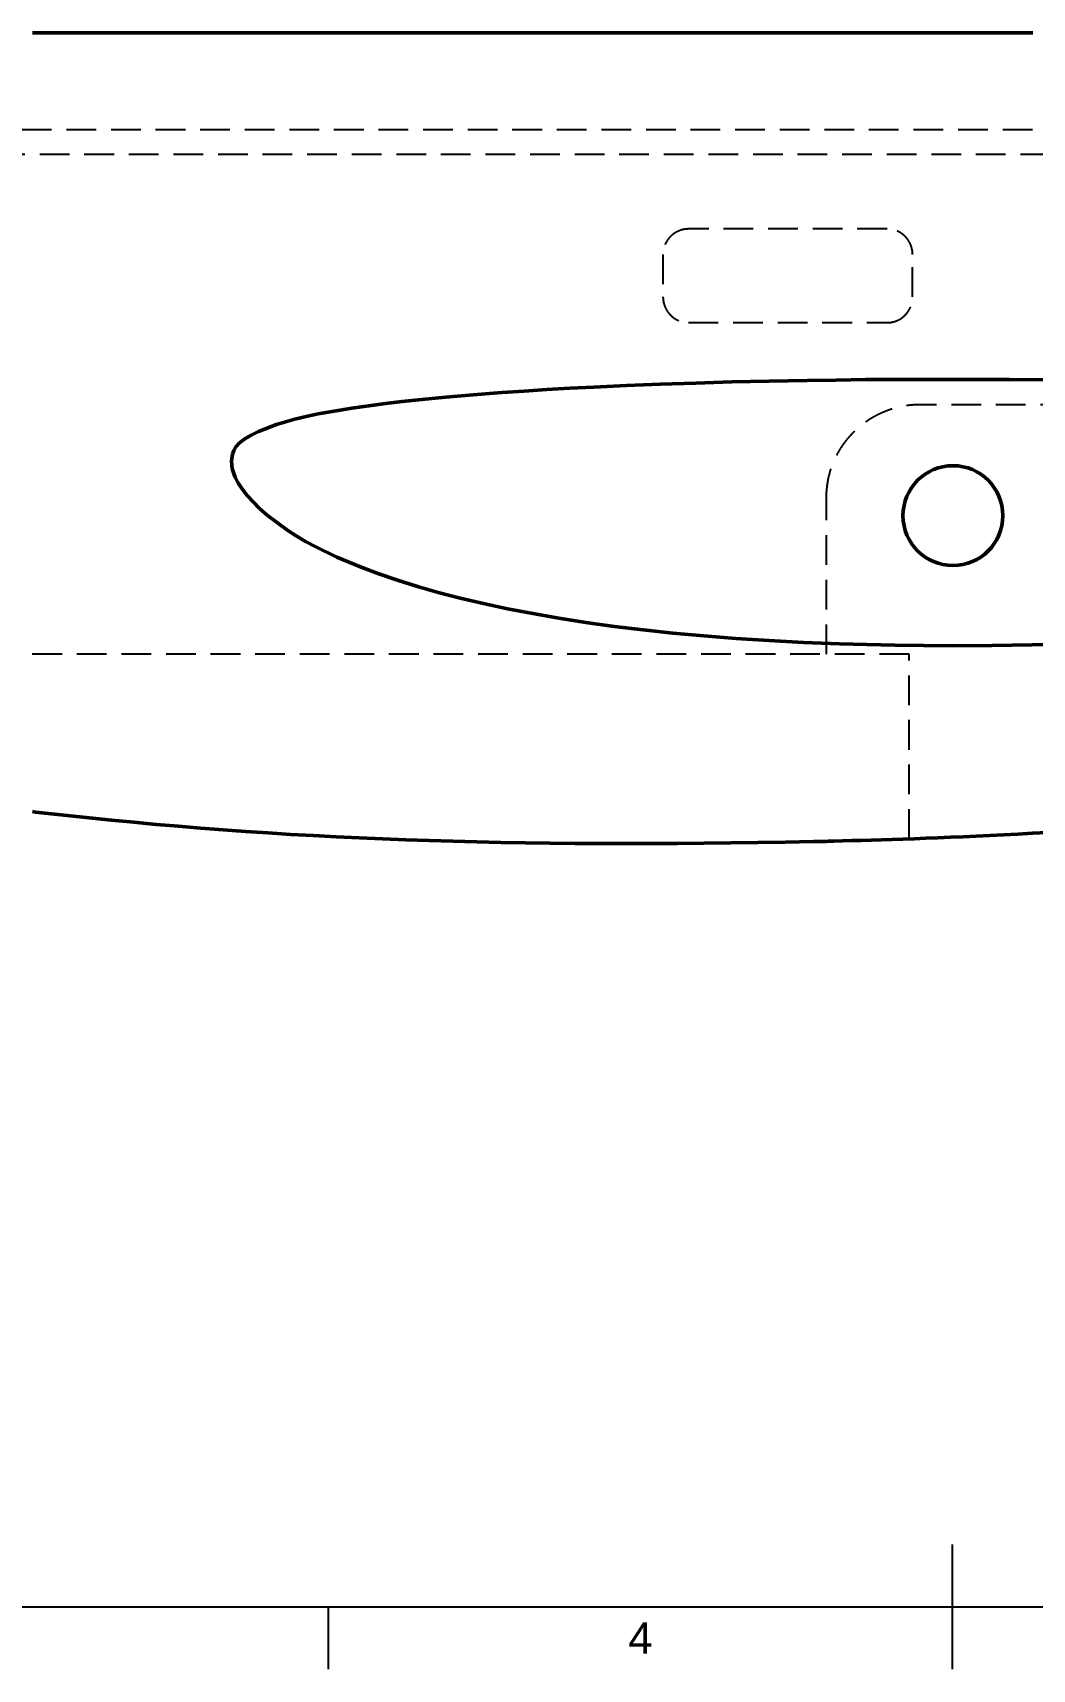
# Model space of a CAD drawing. Header units: millimetres. Extents: x 0 to 420, y 0 to 297.
# Drawn here: x 141.3 to 221.4, y 5 to 136.1 of the extents above; entities that cross this region are included whole.
import ezdxf
from ezdxf.enums import TextEntityAlignment as Align

# ---------------------------------------------------------------- set-up
doc = ezdxf.new("R2010")
doc.units = ezdxf.units.MM
doc.header["$LTSCALE"] = 0.75
doc.linetypes.add('HIDDEN2', pattern=[4.7625, 3.175, -1.5875])
for name, color, linetype, lineweight in [('Border', 7, 'Continuous', 25), ('Sichtbar', 7, 'Continuous', 50), ('Verdeckt', 7, 'HIDDEN2', 25)]:
    doc.layers.add(name, color=color, linetype=linetype, lineweight=lineweight)
doc.styles.add('FusionTitle', font='arial.ttf')

# ---------------------------------------------------------------- blocks, each defined once
blk = doc.blocks.new('ISO_A3_SHEET')
at = {"layer": 'Border'}
for p, q in [((215, 5), (215, 15)), ((20, 10), (410, 10)), ((165, 5), (165, 10))]:
    blk.add_line(p, q, dxfattribs=at)
at = {"layer": 'Border', "style": 'FusionTitle'}
blk.add_text('4', height=2.5, dxfattribs=at).set_placement((190, 7.5), align=Align.MIDDLE)

msp = doc.modelspace()

# ---------------------------------------------------------------- linework, layer by layer
at = {"layer": 'Sichtbar', "extrusion": (-1, 2e-16, 0)}
for p, q in [((141.31, 136.08, 17.75), (181.63, 136.07, 17.75)), ((221.45, 136.07, 17.75), (181.63, 136.07, 17.75)), ((180.69, 107.38, 17.75), (182.5, 107.49, 17.75)), ((182.5, 107.49, 17.75), (184.35, 107.6, 17.75)), ((184.35, 107.6, 17.75), (186.26, 107.7, 17.75)), ((186.26, 107.7, 17.75), (188.89, 107.82, 17.75)), ((188.89, 107.82, 17.75), (191.62, 107.93, 17.75)), ((191.62, 107.93, 17.75), (194.44, 108.02, 17.75)), ((194.44, 108.02, 17.75), (197.34, 108.11, 17.75)), ((197.34, 108.11, 17.75), (200.31, 108.18, 17.75)), ((200.31, 108.18, 17.75), (203.36, 108.23, 17.75)), ((203.36, 108.23, 17.75), (205.69, 108.26, 17.75)), ((205.69, 108.26, 17.75), (208.06, 108.29, 17.75)), ((208.06, 108.29, 17.75), (210.47, 108.3, 17.75)), ((210.47, 108.3, 17.75), (212.91, 108.31, 17.75)), ((212.91, 108.31, 17.75), (216.22, 108.31, 17.75)), ((216.22, 108.31, 17.75), (219.58, 108.3, 17.75)), ((219.58, 108.3, 17.75), (222.98, 108.27, 17.75)), ((166.88, 106, 17.75), (168.44, 106.22, 17.75)), ((168.44, 106.22, 17.75), (169.59, 106.37, 17.75)), ((169.59, 106.37, 17.75), (170.91, 106.53, 17.75)), ((170.91, 106.53, 17.75), (172.49, 106.7, 17.75)), ((172.49, 106.7, 17.75), (174.41, 106.89, 17.75)), ((174.41, 106.89, 17.75), (176.59, 107.08, 17.75)), ((176.59, 107.08, 17.75), (178.91, 107.26, 17.75)), ((178.91, 107.26, 17.75), (180.69, 107.38, 17.75)), ((160.85, 104.7, 17.75), (161.5, 104.89, 17.75)), ((161.5, 104.89, 17.75), (162.22, 105.09, 17.75)), ((162.22, 105.09, 17.75), (162.99, 105.28, 17.75)), ((162.99, 105.28, 17.75), (164.19, 105.54, 17.75)), ((164.19, 105.54, 17.75), (165.47, 105.77, 17.75)), ((165.47, 105.77, 17.75), (166.88, 106, 17.75)), ((158.3, 103.54, 17.75), (158.81, 103.85, 17.75)), ((158.81, 103.85, 17.75), (159.41, 104.15, 17.75)), ((159.41, 104.15, 17.75), (160.85, 104.7, 17.75)), ((157.25, 101.77, 17.75), (157.31, 102.31, 17.75)), ((157.31, 102.31, 17.75), (157.42, 102.61, 17.75)), ((157.42, 102.61, 17.75), (157.6, 102.92, 17.75)), ((157.6, 102.92, 17.75), (157.89, 103.23, 17.75)), ((157.89, 103.23, 17.75), (158.3, 103.54, 17.75)), ((157.3, 101.16, 17.75), (157.25, 101.77, 17.75)), ((157.53, 100.48, 17.75), (157.3, 101.16, 17.75)), ((157.76, 100.06, 17.75), (157.53, 100.48, 17.75)), ((158.08, 99.57, 17.75), (157.76, 100.06, 17.75)), ((158.5, 99.02, 17.75), (158.08, 99.57, 17.75)), ((158.99, 98.47, 17.75), (158.5, 99.02, 17.75)), ((159.49, 97.96, 17.75), (158.99, 98.47, 17.75)), ((160.09, 97.44, 17.75), (159.49, 97.96, 17.75)), ((161.75, 96.2, 17.75), (160.09, 97.44, 17.75)), ((162.41, 95.77, 17.75), (161.75, 96.2, 17.75)), ((163.16, 95.33, 17.75), (162.41, 95.77, 17.75)), ((164.05, 94.86, 17.75), (163.16, 95.33, 17.75)), ((165.69, 94.08, 17.75), (164.05, 94.86, 17.75)), ((167.62, 93.26, 17.75), (165.69, 94.08, 17.75)), ((169.04, 92.73, 17.75), (167.62, 93.26, 17.75)), ((170.54, 92.22, 17.75), (169.04, 92.73, 17.75)), ((172.13, 91.72, 17.75), (170.54, 92.22, 17.75)), ((173.81, 91.24, 17.75), (172.13, 91.72, 17.75)), ((175.57, 90.79, 17.75), (173.81, 91.24, 17.75)), ((177.42, 90.35, 17.75), (175.57, 90.79, 17.75)), ((179.35, 89.93, 17.75), (177.42, 90.35, 17.75)), ((181.37, 89.55, 17.75), (179.35, 89.93, 17.75)), ((183.46, 89.18, 17.75), (181.37, 89.55, 17.75)), ((185.64, 88.84, 17.75), (183.46, 89.18, 17.75)), ((187.9, 88.53, 17.75), (185.64, 88.84, 17.75)), ((190.22, 88.25, 17.75), (187.9, 88.53, 17.75)), ((192.61, 87.99, 17.75), (190.22, 88.25, 17.75)), ((195.08, 87.77, 17.75), (192.61, 87.99, 17.75)), ((197.64, 87.57, 17.75), (195.08, 87.77, 17.75)), ((200.31, 87.4, 17.75), (197.64, 87.57, 17.75)), ((203.08, 87.25, 17.75), (200.31, 87.4, 17.75)), ((205.94, 87.14, 17.75), (203.08, 87.25, 17.75)), ((208.14, 87.07, 17.75), (205.94, 87.14, 17.75)), ((210.38, 87.02, 17.75), (208.14, 87.07, 17.75)), ((212.67, 86.99, 17.75), (210.38, 87.02, 17.75)), ((215, 86.98, 17.75), (212.67, 86.99, 17.75)), ((218.16, 86.99, 17.75), (215, 86.98, 17.75)), ((221.35, 87.04, 17.75), (218.16, 86.99, 17.75)), ((224.54, 87.12, 17.75), (221.35, 87.04, 17.75))]:
    msp.add_line(p, q, dxfattribs=at)
at = {"layer": 'Sichtbar', "extrusion": (2e-16, -5.931e-13, -1)}
msp.add_circle((-215.04, 97.4, -12.75), 4, dxfattribs=at)
at = {"layer": 'Sichtbar'}
for points in [[(141.31, 73.69, 17.75), (141.63, 73.65, 17.75), (141.95, 73.61, 17.75), (142.28, 73.58, 17.75)], [(205.49, 71.33, 17.75), (212.92, 71.51, 17.75), (224.95, 71.92, 17.75), (242.92, 73.56, 17.75)]]:
    msp.add_open_spline(points, degree=3, dxfattribs=at)
for points, knots in [([(142.28, 73.58, 17.75), (161.35, 71.4, 17.75), (179.79, 70.8, 17.75), (204.41, 71.3, 17.75), (204.95, 71.31, 17.75), (205.49, 71.33, 17.75), (205.49, 71.33, 17.75), (205.49, 71.33, 17.75)], [-58.440599, -58.440599, -58.440599, -58.440599, -57.199688, -57.199688, -57.171992, -57.171992, -57.171884, -57.171884, -57.171884, -57.171884]), ([(205.49, 71.33, 17.75), (205.49, 71.33, 17.75), (205.49, 71.33, 17.75), (205.49, 71.33, 17.75), (205.49, 71.33, 17.75), (205.49, 71.33, 17.75)], [-57.171884414, -57.171884414, -57.171884414, -57.171884414, -57.1717185885, -57.1717185885, -57.1716860638, -57.1716860638, -57.1716860638, -57.1716860638])]:
    msp.add_open_spline(points, degree=3, knots=knots, dxfattribs=at)
at = {"layer": 'Verdeckt', "extrusion": (-1, 2e-16, 0)}
for p, q in [((209.76, 120.36, 15.25), (193.86, 120.36, 15.25)), ((191.81, 118.31, 15.25), (191.81, 114.91, 15.25)), ((211.81, 114.91, 15.25), (211.81, 118.31, 15.25)), ((193.86, 112.86, 15.25), (209.76, 112.86, 15.25)), ((204.9, 86.31, 4.25), (204.9, 98.81, 4.25)), ((211.53, 86.31, 8.75), (118.53, 86.31, 8.75)), ((211.53, 71.51, 8.75), (211.53, 86.31, 8.75))]:
    msp.add_line(p, q, dxfattribs=at)
at = {"layer": 'Verdeckt'}
for points, knots in [([(305.64, 123.09, -15.25), (305.4, 123.35, -15.25), (304.9, 123.87, -15.25), (304.1, 124.6, -15.25), (303.25, 125.26, -15.25), (302.36, 125.88, -15.25), (301.42, 126.43, -15.25), (300.44, 126.91, -15.25), (299.6, 127.26, -15.25), (298.91, 127.51, -15.25), (298.38, 127.67, -15.25), (297.85, 127.82, -15.25), (297.3, 127.95, -15.25), (296.75, 128.06, -15.25), (296.29, 128.13, -15.25), (295.92, 128.18, -15.25), (295.64, 128.22, -15.25), (295.35, 128.25, -15.25), (295.07, 128.27, -15.25), (294.83, 128.28, -15.25), (294.64, 128.29, -15.25), (294.49, 128.3, -15.25), (294.35, 128.3, -15.25), (294.21, 128.31, -15.25), (294.08, 128.31, -15.25), (293.99, 128.31, -15.25), (293.94, 128.31, -15.25), (293.89, 128.31, -15.25), (293.85, 128.31, -15.25), (293.78, 128.31, -15.25), (293.64, 128.31, -15.25), (293.39, 128.31, -15.25), (293.02, 128.31, -15.25), (292.54, 128.31, -15.25), (291.97, 128.31, -15.25), (291.29, 128.31, -15.25), (290.53, 128.31, -15.25), (289.67, 128.31, -15.25), (288.34, 128.31, -15.25), (286.47, 128.31, -15.25), (283.98, 128.31, -15.25), (281.17, 128.31, -15.25), (278.07, 128.31, -15.25), (274.69, 128.31, -15.25), (271.05, 128.31, -15.25), (267.17, 128.31, -15.25), (263.07, 128.31, -15.25), (257.21, 128.31, -15.25), (249.46, 128.31, -15.25), (239.76, 128.31, -15.25), (229.61, 128.31, -15.25), (219.16, 128.31, -15.25), (208.57, 128.31, -15.25), (197.98, 128.31, -15.25), (187.53, 128.31, -15.25), (177.38, 128.31, -15.25), (164.87, 128.31, -15.25), (151.08, 128.31, -15.25), (137.45, 128.31, -15.25), (128.56, 128.31, -15.25), (124.34, 128.31, -15.25), (123.22, 128.31, -15.25)], [-36.782343, -36.782343, -36.782343, -36.782343, -36.566651, -36.350919, -36.134959, -35.918575, -35.70155, -35.48364, -35.264565, -35.154476, -35.04397, -34.933001, -34.821517, -34.709462, -34.596779, -34.54018, -34.4834, -34.42643, -34.369263, -34.311889, -34.283121, -34.254298, -34.225418, -34.196481, -34.167486, -34.152965, -34.13843, -34.135661, -34.127394, -34.113687, -34.094596, -34.040499, -33.965565, -33.870257, -33.755039, -33.620374, -33.466725, -33.294554, -33.104325, -32.671544, -32.172086, -31.609657, -30.987959, -30.310697, -29.581576, -28.804299, -27.982571, -27.120096, -25.287724, -23.336815, -21.297003, -19.197924, -17.069211, -14.940498, -12.841419, -10.801608, -8.850699, -5.334125, -2.528769, -0.671703, 0, 0, 0, 0]), ([(287.13, 126.31, 4.25), (235.85, 126.31, 4.25), (173.82, 126.31, 4.25), (122.55, 126.31, 4.25), (121.45, 126.31, 4.25), (120.55, 125.41, 4.25), (120.55, 124.31, 4.25), (120.55, 118.41, 4.25), (120.55, 116.89, 4.25), (120.55, 110.98, 4.25)], [-0.1578947, -0.1578947, -0.1578947, -0.1578947, -0.1052632, -0.1052632, -0.1052632, -0.0526316, -0.0526316, -0.0526316, 0, 0, 0, 0]), ([(193.86, 120.36, 15.25), (193.82, 120.36, 15.25), (193.72, 120.35, 15.25), (193.59, 120.34, 15.25), (193.45, 120.32, 15.25), (193.28, 120.28, 15.25), (193.07, 120.2, 15.25), (192.83, 120.08, 15.25), (192.61, 119.93, 15.25), (192.44, 119.79, 15.25), (192.32, 119.66, 15.25), (192.24, 119.56, 15.25), (192.16, 119.45, 15.25), (192.09, 119.34, 15.25), (192.03, 119.23, 15.25), (191.98, 119.12, 15.25), (191.95, 119.04, 15.25), (191.93, 118.98, 15.25), (191.91, 118.92, 15.25), (191.89, 118.85, 15.25), (191.87, 118.79, 15.25), (191.86, 118.72, 15.25), (191.84, 118.66, 15.25), (191.84, 118.62, 15.25), (191.83, 118.59, 15.25), (191.83, 118.55, 15.25), (191.82, 118.52, 15.25), (191.82, 118.49, 15.25), (191.82, 118.47, 15.25), (191.82, 118.45, 15.25), (191.82, 118.43, 15.25), (191.82, 118.41, 15.25), (191.82, 118.4, 15.25), (191.82, 118.38, 15.25), (191.81, 118.37, 15.25), (191.81, 118.36, 15.25), (191.81, 118.35, 15.25), (191.81, 118.34, 15.25), (191.81, 118.34, 15.25), (191.81, 118.33, 15.25), (191.81, 118.33, 15.25), (191.81, 118.33, 15.25), (191.81, 118.32, 15.25), (191.81, 118.32, 15.25), (191.81, 118.32, 15.25), (191.81, 118.31, 15.25), (191.81, 118.31, 15.25), (191.81, 118.31, 15.25), (191.81, 118.31, 15.25), (191.81, 118.31, 15.25), (191.81, 118.31, 15.25), (191.81, 118.31, 15.25), (191.81, 118.31, 15.25), (191.81, 118.31, 15.25), (191.81, 118.31, 15.25), (191.81, 118.31, 15.25), (191.81, 118.31, 15.25), (191.81, 118.31, 15.25), (191.81, 118.31, 15.25)], [-0.6436497, -0.6436497, -0.6436497, -0.6436497, -0.6156333, -0.5879859, -0.5606488, -0.5335698, -0.4800374, -0.4270566, -0.3744002, -0.3218928, -0.2956349, -0.2693589, -0.243046, -0.2166757, -0.1902247, -0.163667, -0.1503371, -0.1369687, -0.1235574, -0.1100983, -0.0965862, -0.0830156, -0.0693805, -0.0625366, -0.0556741, -0.0487923, -0.0418903, -0.0349671, -0.0314972, -0.0280217, -0.0245405, -0.0210533, -0.0175602, -0.0140609, -0.0123089, -0.0105554, -0.0088002, -0.0070435, -0.0061645, -0.0052851, -0.0044053, -0.0035251, -0.0026444, -0.0022039, -0.0017634, -0.0013227, -0.0011023, -0.0008819, -0.0006614, -0.000441, -0.0003307, -0.0002205, -0.0001654, -0.0001102, -0.0000551, -0.0000275, -0.0000138, 0, 0, 0, 0]), ([(211.81, 118.31, 15.25), (211.81, 118.35, 15.25), (211.81, 118.45, 15.25), (211.8, 118.58, 15.25), (211.77, 118.72, 15.25), (211.73, 118.89, 15.25), (211.66, 119.11, 15.25), (211.54, 119.34, 15.25), (211.39, 119.56, 15.25), (211.25, 119.73, 15.25), (211.12, 119.85, 15.25), (211.02, 119.93, 15.25), (210.91, 120.01, 15.25), (210.8, 120.08, 15.25), (210.68, 120.14, 15.25), (210.58, 120.19, 15.25), (210.5, 120.22, 15.25), (210.44, 120.24, 15.25), (210.37, 120.27, 15.25), (210.31, 120.28, 15.25), (210.24, 120.3, 15.25), (210.18, 120.32, 15.25), (210.12, 120.33, 15.25), (210.08, 120.33, 15.25), (210.04, 120.34, 15.25), (210.01, 120.34, 15.25), (209.97, 120.35, 15.25), (209.94, 120.35, 15.25), (209.92, 120.35, 15.25), (209.9, 120.35, 15.25), (209.89, 120.35, 15.25), (209.87, 120.36, 15.25), (209.85, 120.36, 15.25), (209.84, 120.36, 15.25), (209.83, 120.36, 15.25), (209.82, 120.36, 15.25), (209.81, 120.36, 15.25), (209.8, 120.36, 15.25), (209.79, 120.36, 15.25), (209.79, 120.36, 15.25), (209.79, 120.36, 15.25), (209.78, 120.36, 15.25), (209.78, 120.36, 15.25), (209.78, 120.36, 15.25), (209.77, 120.36, 15.25), (209.77, 120.36, 15.25), (209.77, 120.36, 15.25), (209.77, 120.36, 15.25), (209.77, 120.36, 15.25), (209.77, 120.36, 15.25), (209.77, 120.36, 15.25), (209.77, 120.36, 15.25), (209.76, 120.36, 15.25), (209.76, 120.36, 15.25), (209.76, 120.36, 15.25), (209.76, 120.36, 15.25), (209.76, 120.36, 15.25), (209.76, 120.36, 15.25), (209.76, 120.36, 15.25)], [-0.6436497, -0.6436497, -0.6436497, -0.6436497, -0.6156333, -0.5879859, -0.5606488, -0.5335698, -0.4800374, -0.4270566, -0.3744002, -0.3218928, -0.2956349, -0.2693589, -0.243046, -0.2166757, -0.1902247, -0.163667, -0.1503371, -0.1369687, -0.1235574, -0.1100983, -0.0965862, -0.0830156, -0.0693805, -0.0625366, -0.0556741, -0.0487923, -0.0418903, -0.0349671, -0.0314972, -0.0280217, -0.0245405, -0.0210533, -0.0175602, -0.0140609, -0.0123089, -0.0105554, -0.0088002, -0.0070435, -0.0061645, -0.0052851, -0.0044053, -0.0035251, -0.0026444, -0.0022039, -0.0017634, -0.0013227, -0.0011023, -0.0008819, -0.0006614, -0.000441, -0.0003307, -0.0002205, -0.0001654, -0.0001102, -0.0000551, -0.0000275, -0.0000138, 0, 0, 0, 0]), ([(191.81, 114.91, 15.25), (191.81, 114.86, 15.25), (191.82, 114.77, 15.25), (191.83, 114.63, 15.25), (191.85, 114.5, 15.25), (191.9, 114.32, 15.25), (191.97, 114.11, 15.25), (192.09, 113.87, 15.25), (192.24, 113.65, 15.25), (192.38, 113.49, 15.25), (192.51, 113.37, 15.25), (192.61, 113.28, 15.25), (192.72, 113.21, 15.25), (192.83, 113.14, 15.25), (192.95, 113.07, 15.25), (193.05, 113.03, 15.25), (193.13, 112.99, 15.25), (193.19, 112.97, 15.25), (193.26, 112.95, 15.25), (193.32, 112.93, 15.25), (193.39, 112.91, 15.25), (193.45, 112.9, 15.25), (193.51, 112.89, 15.25), (193.55, 112.88, 15.25), (193.59, 112.88, 15.25), (193.62, 112.87, 15.25), (193.65, 112.87, 15.25), (193.68, 112.87, 15.25), (193.71, 112.86, 15.25), (193.72, 112.86, 15.25), (193.74, 112.86, 15.25), (193.76, 112.86, 15.25), (193.78, 112.86, 15.25), (193.79, 112.86, 15.25), (193.8, 112.86, 15.25), (193.81, 112.86, 15.25), (193.82, 112.86, 15.25), (193.83, 112.86, 15.25), (193.83, 112.86, 15.25), (193.84, 112.86, 15.25), (193.84, 112.86, 15.25), (193.85, 112.86, 15.25), (193.85, 112.86, 15.25), (193.85, 112.86, 15.25), (193.86, 112.86, 15.25), (193.86, 112.86, 15.25), (193.86, 112.86, 15.25), (193.86, 112.86, 15.25), (193.86, 112.86, 15.25), (193.86, 112.86, 15.25), (193.86, 112.86, 15.25), (193.86, 112.86, 15.25), (193.86, 112.86, 15.25), (193.86, 112.86, 15.25), (193.86, 112.86, 15.25), (193.86, 112.86, 15.25), (193.86, 112.86, 15.25), (193.86, 112.86, 15.25), (193.86, 112.86, 15.25)], [-0.6436497, -0.6436497, -0.6436497, -0.6436497, -0.6156333, -0.5879859, -0.5606488, -0.5335698, -0.4800374, -0.4270566, -0.3744002, -0.3218928, -0.2956349, -0.2693589, -0.243046, -0.2166757, -0.1902247, -0.163667, -0.1503371, -0.1369687, -0.1235574, -0.1100983, -0.0965862, -0.0830156, -0.0693805, -0.0625366, -0.0556741, -0.0487923, -0.0418903, -0.0349671, -0.0314972, -0.0280217, -0.0245405, -0.0210533, -0.0175602, -0.0140609, -0.0123089, -0.0105554, -0.0088002, -0.0070435, -0.0061645, -0.0052851, -0.0044053, -0.0035251, -0.0026444, -0.0022039, -0.0017634, -0.0013227, -0.0011023, -0.0008819, -0.0006614, -0.000441, -0.0003307, -0.0002205, -0.0001654, -0.0001102, -0.0000551, -0.0000275, -0.0000138, 0, 0, 0, 0]), ([(209.76, 112.86, 15.25), (209.81, 112.86, 15.25), (209.9, 112.86, 15.25), (210.04, 112.87, 15.25), (210.18, 112.9, 15.25), (210.35, 112.94, 15.25), (210.56, 113.01, 15.25), (210.8, 113.13, 15.25), (211.02, 113.28, 15.25), (211.18, 113.43, 15.25), (211.3, 113.55, 15.25), (211.39, 113.66, 15.25), (211.46, 113.76, 15.25), (211.53, 113.87, 15.25), (211.6, 113.99, 15.25), (211.64, 114.09, 15.25), (211.68, 114.17, 15.25), (211.7, 114.24, 15.25), (211.72, 114.3, 15.25), (211.74, 114.36, 15.25), (211.76, 114.43, 15.25), (211.77, 114.5, 15.25), (211.78, 114.55, 15.25), (211.79, 114.6, 15.25), (211.8, 114.63, 15.25), (211.8, 114.66, 15.25), (211.8, 114.7, 15.25), (211.81, 114.73, 15.25), (211.81, 114.75, 15.25), (211.81, 114.77, 15.25), (211.81, 114.79, 15.25), (211.81, 114.8, 15.25), (211.81, 114.82, 15.25), (211.81, 114.83, 15.25), (211.81, 114.85, 15.25), (211.81, 114.85, 15.25), (211.81, 114.86, 15.25), (211.81, 114.87, 15.25), (211.81, 114.88, 15.25), (211.81, 114.88, 15.25), (211.81, 114.89, 15.25), (211.81, 114.89, 15.25), (211.81, 114.89, 15.25), (211.81, 114.9, 15.25), (211.81, 114.9, 15.25), (211.81, 114.9, 15.25), (211.81, 114.9, 15.25), (211.81, 114.9, 15.25), (211.81, 114.9, 15.25), (211.81, 114.91, 15.25), (211.81, 114.91, 15.25), (211.81, 114.91, 15.25), (211.81, 114.91, 15.25), (211.81, 114.91, 15.25), (211.81, 114.91, 15.25), (211.81, 114.91, 15.25), (211.81, 114.91, 15.25), (211.81, 114.91, 15.25), (211.81, 114.91, 15.25)], [-0.6436563, -0.6436563, -0.6436563, -0.6436563, -0.6156399, -0.5879925, -0.5606554, -0.5335764, -0.4800437, -0.4270624, -0.3744053, -0.3218971, -0.2956387, -0.2693623, -0.243049, -0.2166781, -0.1902267, -0.1636685, -0.1503384, -0.1369698, -0.1235583, -0.110099, -0.0965868, -0.083016, -0.0693808, -0.0625368, -0.0556743, -0.0487925, -0.0418904, -0.0349671, -0.0314973, -0.0280218, -0.0245405, -0.0210534, -0.0175602, -0.0140609, -0.012309, -0.0105554, -0.0088003, -0.0070435, -0.0061645, -0.0052851, -0.0044053, -0.0035251, -0.0026444, -0.0022039, -0.0017634, -0.0013227, -0.0011023, -0.0008819, -0.0006615, -0.000441, -0.0003308, -0.0002205, -0.0001654, -0.0001103, -0.0000551, -0.0000276, -0.0000138, 0, 0, 0, 0]), ([(204.9, 98.81, 4.25), (204.9, 98.98, 4.25), (204.92, 99.32, 4.25), (204.97, 99.82, 4.25), (205.05, 100.32, 4.25), (205.17, 100.8, 4.25), (205.31, 101.27, 4.25), (205.49, 101.73, 4.25), (205.69, 102.17, 4.25), (205.93, 102.59, 4.25), (206.18, 103, 4.25), (206.47, 103.39, 4.25), (206.77, 103.76, 4.25), (207.1, 104.11, 4.25), (207.45, 104.44, 4.25), (207.82, 104.75, 4.25), (208.21, 105.03, 4.25), (208.62, 105.29, 4.25), (209.05, 105.52, 4.25), (209.49, 105.72, 4.25), (209.94, 105.9, 4.25), (210.34, 106.02, 4.25), (210.65, 106.1, 4.25), (210.9, 106.16, 4.25), (211.14, 106.2, 4.25), (211.39, 106.24, 4.25), (211.6, 106.27, 4.25), (211.77, 106.28, 4.25), (211.89, 106.29, 4.25), (212.02, 106.3, 4.25), (212.15, 106.31, 4.25), (212.25, 106.31, 4.25), (212.33, 106.31, 4.25), (212.37, 106.31, 4.25), (212.4, 106.31, 4.25), (212.44, 106.31, 4.25), (212.52, 106.31, 4.25), (212.63, 106.31, 4.25), (212.8, 106.31, 4.25), (213.01, 106.31, 4.25), (213.26, 106.31, 4.25), (213.55, 106.31, 4.25), (214.03, 106.31, 4.25), (214.72, 106.31, 4.25), (215.66, 106.31, 4.25), (216.75, 106.31, 4.25), (217.98, 106.31, 4.25), (219.34, 106.31, 4.25), (220.82, 106.31, 4.25), (222.41, 106.31, 4.25), (224.74, 106.31, 4.25), (227.87, 106.31, 4.25), (231.86, 106.31, 4.25), (236.11, 106.31, 4.25), (240.55, 106.31, 4.25), (245.13, 106.31, 4.25), (249.77, 106.31, 4.25), (254.4, 106.31, 4.25), (258.98, 106.31, 4.25), (263.42, 106.31, 4.25), (268.9, 106.31, 4.25), (274.93, 106.31, 4.25), (280.9, 106.31, 4.25), (284.79, 106.31, 4.25), (286.64, 106.31, 4.25), (287.13, 106.31, 4.25)], [-17.299637, -17.299637, -17.299637, -17.299637, -17.197139, -17.095989, -16.995976, -16.896907, -16.798614, -16.70095, -16.603787, -16.507016, -16.410539, -16.314272, -16.218141, -16.122075, -16.02601, -15.929878, -15.833611, -15.737134, -15.640363, -15.5432, -15.445537, -15.347244, -15.297809, -15.248161, -15.198276, -15.148133, -15.097706, -15.072377, -15.046967, -15.021474, -14.995892, -14.970219, -14.957346, -14.950901, -14.94445, -14.939619, -14.925261, -14.90158, -14.868776, -14.827055, -14.776617, -14.717666, -14.650404, -14.49176, -14.302306, -14.083663, -13.837454, -13.565299, -13.268821, -12.94964, -12.609379, -11.872102, -11.069962, -10.215932, -9.322984, -8.40409, -7.472224, -6.540358, -5.621464, -4.728516, -3.874486, -2.335069, -1.106995, -0.294045, 0, 0, 0, 0])]:
    msp.add_open_spline(points, degree=3, knots=knots, dxfattribs=at)

# ---------------------------------------------------------------- block references
at = {"layer": 'Border'}
msp.add_blockref('ISO_A3_SHEET', (0, 0), dxfattribs=at)

doc.saveas('drawing.dxf')
